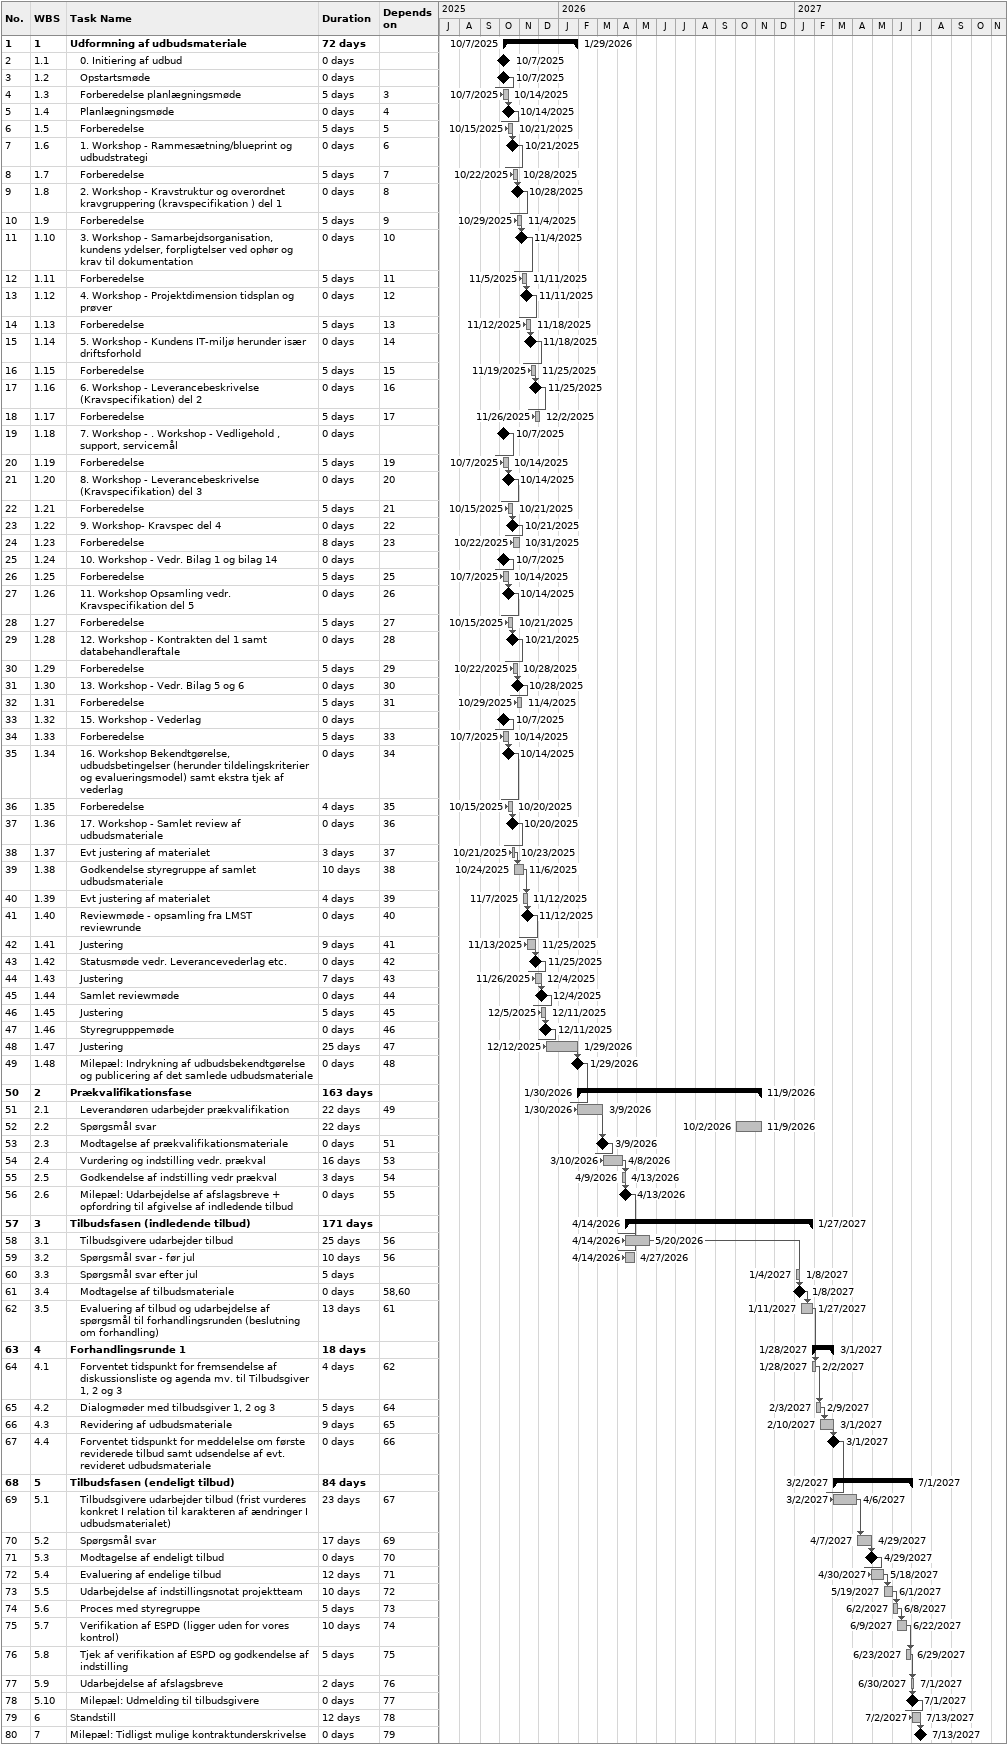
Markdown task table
| ID | WBS | Task | Duration | Start | Finish | Predecessors |
|---|---|---|---|---|---|---|
| 1 | 1 | **Udformning af udbudsmateriale** | 72d | 2025-10-07 | 2026-01-29 |  |
| 2 | 1.1 | 0. Initiering af udbud | 0d | 2025-10-07 | 2025-10-07 |  |
| 3 | 1.2 | Opstartsmøde | 0d | 2025-10-07 | 2025-10-07 |  |
| 4 | 1.3 | Forberedelse planlægningsmøde | 5d | 2025-10-07 | 2025-10-14 | 3 |
| 5 | 1.4 | Planlægningsmøde | 0d | 2025-10-14 | 2025-10-14 | 4 |
| 6 | 1.5 | Forberedelse | 5d | 2025-10-15 | 2025-10-21 | 5 |
| 7 | 1.6 | 1. Workshop - Rammesætning/blueprint og udbudstrategi | 0d | 2025-10-21 | 2025-10-21 | 6 |
| 8 | 1.7 | Forberedelse | 5d | 2025-10-22 | 2025-10-28 | 7 |
| 9 | 1.8 | 2. Workshop - Kravstruktur og overordnet kravgruppering (kravspecifikation ) del 1 | 0d | 2025-10-28 | 2025-10-28 | 8 |
| 10 | 1.9 | Forberedelse | 5d | 2025-10-29 | 2025-11-04 | 9 |
| 11 | 1.10 | 3. Workshop - Samarbejdsorganisation, kundens ydelser, forpligtelser ved ophør og krav til dokumentation | 0d | 2025-11-04 | 2025-11-04 | 10 |
| 12 | 1.11 | Forberedelse | 5d | 2025-11-05 | 2025-11-11 | 11 |
| 13 | 1.12 | 4. Workshop - Projektdimension tidsplan og prøver | 0d | 2025-11-11 | 2025-11-11 | 12 |
| 14 | 1.13 | Forberedelse | 5d | 2025-11-12 | 2025-11-18 | 13 |
| 15 | 1.14 | 5. Workshop - Kundens IT-miljø herunder især driftsforhold | 0d | 2025-11-18 | 2025-11-18 | 14 |
| 16 | 1.15 | Forberedelse | 5d | 2025-11-19 | 2025-11-25 | 15 |
| 17 | 1.16 | 6. Workshop - Leverancebeskrivelse (Kravspecifikation) del 2 | 0d | 2025-11-25 | 2025-11-25 | 16 |
| 18 | 1.17 | Forberedelse | 5d | 2025-11-26 | 2025-12-02 | 17 |
| 19 | 1.18 | 7. Workshop - . Workshop - Vedligehold , support, servicemål | 0d | 2025-10-07 | 2025-10-07 |  |
| 20 | 1.19 | Forberedelse | 5d | 2025-10-07 | 2025-10-14 | 19 |
| 21 | 1.20 | 8. Workshop - Leverancebeskrivelse (Kravspecifikation) del 3 | 0d | 2025-10-14 | 2025-10-14 | 20 |
| 22 | 1.21 | Forberedelse | 5d | 2025-10-15 | 2025-10-21 | 21 |
| 23 | 1.22 | 9. Workshop- Kravspec del 4 | 0d | 2025-10-21 | 2025-10-21 | 22 |
| 24 | 1.23 | Forberedelse | 8d | 2025-10-22 | 2025-10-31 | 23 |
| 25 | 1.24 | 10. Workshop - Vedr. Bilag 1 og bilag 14 | 0d | 2025-10-07 | 2025-10-07 |  |
| 26 | 1.25 | Forberedelse | 5d | 2025-10-07 | 2025-10-14 | 25 |
| 27 | 1.26 | 11. Workshop Opsamling vedr. Kravspecifikation del 5 | 0d | 2025-10-14 | 2025-10-14 | 26 |
| 28 | 1.27 | Forberedelse | 5d | 2025-10-15 | 2025-10-21 | 27 |
| 29 | 1.28 | 12. Workshop - Kontrakten del 1 samt databehandleraftale | 0d | 2025-10-21 | 2025-10-21 | 28 |
| 30 | 1.29 | Forberedelse | 5d | 2025-10-22 | 2025-10-28 | 29 |
| 31 | 1.30 | 13. Workshop - Vedr. Bilag 5 og 6 | 0d | 2025-10-28 | 2025-10-28 | 30 |
| 32 | 1.31 | Forberedelse | 5d | 2025-10-29 | 2025-11-04 | 31 |
| 33 | 1.32 | 15. Workshop - Vederlag | 0d | 2025-10-07 | 2025-10-07 |  |
| 34 | 1.33 | Forberedelse | 5d | 2025-10-07 | 2025-10-14 | 33 |
| 35 | 1.34 | 16. Workshop Bekendtgørelse, udbudsbetingelser (herunder tildelingskriterier og evalueringsmodel) samt ekstra tjek af vederlag | 0d | 2025-10-14 | 2025-10-14 | 34 |
| 36 | 1.35 | Forberedelse | 4d | 2025-10-15 | 2025-10-20 | 35 |
| 37 | 1.36 | 17. Workshop - Samlet review af udbudsmateriale | 0d | 2025-10-20 | 2025-10-20 | 36 |
| 38 | 1.37 | Evt justering af materialet | 3d | 2025-10-21 | 2025-10-23 | 37 |
| 39 | 1.38 | Godkendelse styregruppe af samlet udbudsmateriale | 10d | 2025-10-24 | 2025-11-06 | 38 |
| 40 | 1.39 | Evt justering af materialet | 4d | 2025-11-07 | 2025-11-12 | 39 |
| 41 | 1.40 | Reviewmøde - opsamling fra LMST reviewrunde | 0d | 2025-11-12 | 2025-11-12 | 40 |
| 42 | 1.41 | Justering | 9d | 2025-11-13 | 2025-11-25 | 41 |
| 43 | 1.42 | Statusmøde vedr. Leverancevederlag etc. | 0d | 2025-11-25 | 2025-11-25 | 42 |
| 44 | 1.43 | Justering | 7d | 2025-11-26 | 2025-12-04 | 43 |
| 45 | 1.44 | Samlet reviewmøde | 0d | 2025-12-04 | 2025-12-04 | 44 |
| 46 | 1.45 | Justering | 5d | 2025-12-05 | 2025-12-11 | 45 |
| 47 | 1.46 | Styregrupppemøde | 0d | 2025-12-11 | 2025-12-11 | 46 |
| 48 | 1.47 | Justering | 25d | 2025-12-12 | 2026-01-29 | 47 |
| 49 | 1.48 | Milepæl: Indrykning af udbudsbekendtgørelse og publicering af det samlede udbudsmateriale | 0d | 2026-01-29 | 2026-01-29 | 48 |
| 50 | 2 | **Prækvalifikationsfase** | 163d | 2026-01-30 | 2026-11-09 |  |
| 51 | 2.1 | Leverandøren udarbejder prækvalifikation | 22d | 2026-01-30 | 2026-03-09 | 49 |
| 52 | 2.2 | Spørgsmål svar | 22d | 2026-10-02 | 2026-11-09 |  |
| 53 | 2.3 | Modtagelse af prækvalifikationsmateriale | 0d | 2026-03-09 | 2026-03-09 | 51 |
| 54 | 2.4 | Vurdering og indstilling vedr. prækval | 16d | 2026-03-10 | 2026-04-08 | 53 |
| 55 | 2.5 | Godkendelse af indstilling vedr prækval | 3d | 2026-04-09 | 2026-04-13 | 54 |
| 56 | 2.6 | Milepæl: Udarbejdelse af afslagsbreve + opfordring til afgivelse af indledende tilbud | 0d | 2026-04-13 | 2026-04-13 | 55 |
| 57 | 3 | **Tilbudsfasen (indledende tilbud)** | 171d | 2026-04-14 | 2027-01-27 |  |
| 58 | 3.1 | Tilbudsgivere udarbejder tilbud | 25d | 2026-04-14 | 2026-05-20 | 56 |
| 59 | 3.2 | Spørgsmål svar - før jul | 10d | 2026-04-14 | 2026-04-27 | 56 |
| 60 | 3.3 | Spørgsmål svar efter jul | 5d | 2027-01-04 | 2027-01-08 |  |
| 61 | 3.4 | Modtagelse af tilbudsmateriale | 0d | 2027-01-08 | 2027-01-08 | 58, 60 |
| 62 | 3.5 | Evaluering af tilbud og udarbejdelse af spørgsmål til forhandlingsrunden (beslutning om forhandling) | 13d | 2027-01-11 | 2027-01-27 | 61 |
| 63 | 4 | **Forhandlingsrunde 1** | 18d | 2027-01-28 | 2027-03-01 |  |
| 64 | 4.1 | Forventet tidspunkt for fremsendelse af diskussionsliste og agenda mv. til Tilbudsgiver 1, 2 og 3 | 4d | 2027-01-28 | 2027-02-02 | 62 |
| 65 | 4.2 | Dialogmøder med tilbudsgiver 1, 2 og 3 | 5d | 2027-02-03 | 2027-02-09 | 64 |
| 66 | 4.3 | Revidering af udbudsmateriale | 9d | 2027-02-10 | 2027-03-01 | 65 |
| 67 | 4.4 | Forventet tidspunkt for meddelelse om første reviderede tilbud samt udsendelse af evt. revideret udbudsmateriale | 0d | 2027-03-01 | 2027-03-01 | 66 |
| 68 | 5 | **Tilbudsfasen (endeligt tilbud)** | 84d | 2027-03-02 | 2027-07-01 |  |
| 69 | 5.1 | Tilbudsgivere udarbejder tilbud (frist vurderes konkret I relation til karakteren af ændringer I udbudsmaterialet) | 23d | 2027-03-02 | 2027-04-06 | 67 |
| 70 | 5.2 | Spørgsmål svar | 17d | 2027-04-07 | 2027-04-29 | 69 |
| 71 | 5.3 | Modtagelse af endeligt tilbud | 0d | 2027-04-29 | 2027-04-29 | 70 |
| 72 | 5.4 | Evaluering af endelige tilbud | 12d | 2027-04-30 | 2027-05-18 | 71 |
| 73 | 5.5 | Udarbejdelse af indstillingsnotat projektteam | 10d | 2027-05-19 | 2027-06-01 | 72 |
| 74 | 5.6 | Proces med styregruppe | 5d | 2027-06-02 | 2027-06-08 | 73 |
| 75 | 5.7 | Verifikation af ESPD (ligger uden for vores kontrol) | 10d | 2027-06-09 | 2027-06-22 | 74 |
| 76 | 5.8 | Tjek af verifikation af ESPD og godkendelse af indstilling | 5d | 2027-06-23 | 2027-06-29 | 75 |
| 77 | 5.9 | Udarbejdelse af afslagsbreve | 2d | 2027-06-30 | 2027-07-01 | 76 |
| 78 | 5.10 | Milepæl: Udmelding til tilbudsgivere | 0d | 2027-07-01 | 2027-07-01 | 77 |
| 79 | 6 | Standstill | 12d | 2027-07-02 | 2027-07-13 | 78 |
| 80 | 7 | Milepæl: Tidligst mulige kontraktunderskrivelse | 0d | 2027-07-13 | 2027-07-13 | 79 |
